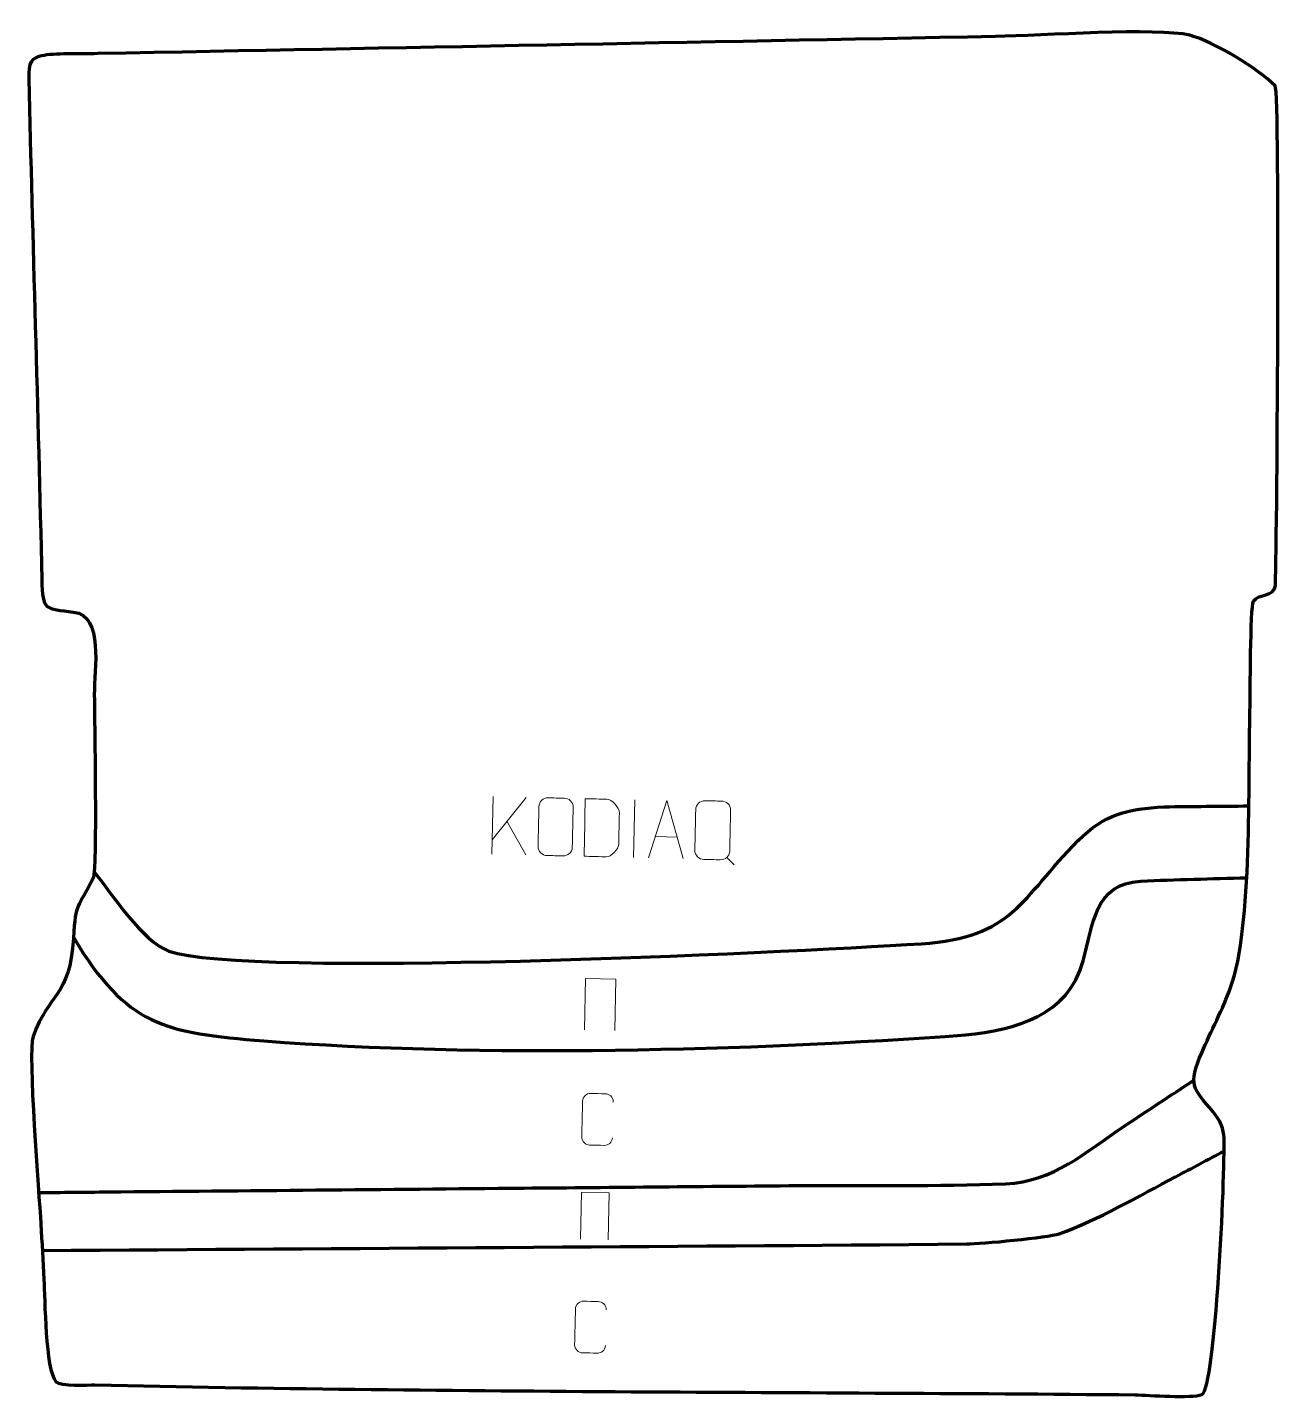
# Model space of a CAD drawing. Header units: millimetres. Extents: x -267 to 276, y -298 to 295.
import ezdxf

# ---------------------------------------------------------------- set-up
doc = ezdxf.new("R2010")
doc.units = ezdxf.units.MM
doc.header["$MEASUREMENT"] = 0
for name, color, linetype in [('layer 1', 7, 'Continuous'), ('layer 2', 7, 'Continuous'), ('layer 3', 7, 'Continuous')]:
    doc.layers.add(name, color=color, linetype=linetype)

msp = doc.modelspace()

# ---------------------------------------------------------------- linework, layer by layer
at = {"layer": 'layer 1', "color": 250, "lineweight": 9}
for points in [[(-65.1417, -37.8224), (-65.1417, -37.8224), (-65.7008, -62.7697), (-65.7008, -62.7697)], [(-50.7691, -38.1445), (-50.7691, -38.1445), (-65.5593, -56.4574), (-65.5593, -56.4574)], [(-3.8061, -39.1866), (-3.8061, -39.1866), (-4.3656, -64.1544), (-4.3656, -64.1544)], [(-51.0008, -63.0033), (-51.0008, -63.0033), (-59.1485, -48.5035), (-59.1485, -48.5035)], [(5.0917, -55.1043), (5.0917, -55.1043), (14.585, -55.3171), (14.585, -55.3171)], [(35.9922, -64.1192), (35.9922, -64.1192), (39.1298, -67.3972), (39.1298, -67.3972)]]:
    msp.add_open_spline(points, degree=3, dxfattribs=at)
for points, knots in [([(-41.3165, -38.3566), (-38.9914, -38.4087), (-36.6659, -38.4608), (-34.3404, -38.5129), (-34.3404, -38.5129), (-32.3935, -38.5209), (-30.436, -40.0568), (-30.4639, -42.4944), (-30.4639, -42.4944), (-30.593, -48.2398), (-30.7218, -53.9857), (-30.8502, -59.7319), (-30.8502, -59.7319), (-31.042, -62.0516), (-32.7519, -63.4933), (-34.8993, -63.456), (-34.8993, -63.456), (-37.2306, -63.4033), (-39.5619, -63.3511), (-41.8929, -63.2992), (-41.8929, -63.2992), (-43.8197, -63.3615), (-45.7491, -61.4333), (-45.6927, -59.4167), (-45.6927, -59.4167), (-45.5632, -53.6481), (-45.4339, -47.8798), (-45.3049, -42.112), (-45.3049, -42.112), (-45.2528, -39.9745), (-43.4681, -38.2949), (-41.3165, -38.3566)], [0, 0, 0, 0, 0.11111111, 0.11111111, 0.11111111, 0.11111111, 0.22222222, 0.22222222, 0.22222222, 0.22222222, 0.33333333, 0.33333333, 0.33333333, 0.33333333, 0.44444444, 0.44444444, 0.44444444, 0.44444444, 0.55555556, 0.55555556, 0.55555556, 0.55555556, 0.66666667, 0.66666667, 0.66666667, 0.66666667, 0.77777778, 0.77777778, 0.77777778, 0.77777778, 1, 1, 1, 1]), ([(-25.7517, -63.6367), (-23.4205, -63.6886), (-18.472, -63.8235), (-16.1411, -63.876), (-16.1411, -63.876), (-14.219, -64.0245), (-10.8219, -60.5582), (-10.7879, -58.5411), (-10.7879, -58.5411), (-10.659, -52.7725), (-10.6104, -50.6033), (-10.4807, -44.8355), (-10.4807, -44.8355), (-10.4371, -42.6978), (-13.7288, -38.963), (-15.8809, -38.9283), (-15.8809, -38.9283), (-18.2061, -38.8762), (-22.9292, -38.7703), (-25.2547, -38.7182), (-25.2547, -38.7182), (-25.383, -44.4637), (-25.6226, -57.8909), (-25.7517, -63.6367)], [0, 0, 0, 0, 0.14285714, 0.14285714, 0.14285714, 0.14285714, 0.28571429, 0.28571429, 0.28571429, 0.28571429, 0.42857143, 0.42857143, 0.42857143, 0.42857143, 0.57142857, 0.57142857, 0.57142857, 0.57142857, 0.71428571, 0.71428571, 0.71428571, 0.71428571, 1, 1, 1, 1]), ([(2.1626, -64.2904), (2.1626, -64.2904), (10.0908, -39.5083), (10.0908, -39.5083), (10.0908, -39.5083), (10.0908, -39.5083), (17.0997, -64.6251), (17.0997, -64.6251)], [0, 0, 0, 0, 0.33333333, 0.33333333, 0.33333333, 0.33333333, 1, 1, 1, 1]), ([(26.609, -39.6014), (28.9763, -39.6544), (31.3437, -39.7075), (33.7111, -39.7605), (33.7111, -39.7605), (35.6932, -39.7688), (37.6859, -41.3323), (37.6574, -43.8139), (37.6574, -43.8139), (37.5261, -49.663), (37.395, -55.5124), (37.2642, -61.3624), (37.2642, -61.3624), (37.069, -63.7239), (35.3282, -65.1916), (33.142, -65.1536), (33.142, -65.1536), (30.7686, -65.0999), (28.3954, -65.0467), (26.0225, -64.994), (26.0225, -64.994), (24.0607, -65.0573), (22.0964, -63.0943), (22.1539, -61.0414), (22.1539, -61.0414), (22.2858, -55.1688), (22.4174, -49.2965), (22.5487, -43.4246), (22.5487, -43.4246), (22.6017, -41.2486), (24.4187, -39.5386), (26.609, -39.6014)], [0, 0, 0, 0, 0.11111111, 0.11111111, 0.11111111, 0.11111111, 0.22222222, 0.22222222, 0.22222222, 0.22222222, 0.33333333, 0.33333333, 0.33333333, 0.33333333, 0.44444444, 0.44444444, 0.44444444, 0.44444444, 0.55555556, 0.55555556, 0.55555556, 0.55555556, 0.66666667, 0.66666667, 0.66666667, 0.66666667, 0.77777778, 0.77777778, 0.77777778, 0.77777778, 1, 1, 1, 1]), ([(-25.6431, -138.8096), (-25.6431, -138.8096), (-25.1424, -116.465), (-25.1424, -116.465), (-25.1424, -116.465), (-25.1424, -116.465), (-12.0274, -116.7589), (-12.0274, -116.7589), (-12.0274, -116.7589), (-12.0274, -116.7589), (-12.5281, -139.1035), (-12.5281, -139.1035)], [0, 0, 0, 0, 0.25, 0.25, 0.25, 0.25, 0.5, 0.5, 0.5, 0.5, 1, 1, 1, 1]), ([(-13.4764, -185.4162), (-13.6482, -187.4939), (-15.1797, -188.7851), (-17.1032, -188.7517), (-17.1032, -188.7517), (-19.1912, -188.7046), (-21.2793, -188.6578), (-23.3671, -188.6113), (-23.3671, -188.6113), (-25.093, -188.6671), (-26.8211, -186.94), (-26.7706, -185.1339), (-26.7706, -185.1339), (-26.6544, -179.967), (-26.5387, -174.8005), (-26.4233, -169.6345), (-26.4233, -169.6345), (-26.3766, -167.72), (-24.778, -166.2156), (-22.8508, -166.2708), (-22.8508, -166.2708), (-20.7684, -166.3175), (-18.6854, -166.3641), (-16.6025, -166.4108), (-16.6025, -166.4108), (-14.8587, -166.4182), (-13.1054, -167.7936), (-13.1304, -169.977)], [0, 0, 0, 0, 0.125, 0.125, 0.125, 0.125, 0.25, 0.25, 0.25, 0.25, 0.375, 0.375, 0.375, 0.375, 0.5, 0.5, 0.5, 0.5, 0.625, 0.625, 0.625, 0.625, 0.75, 0.75, 0.75, 0.75, 1, 1, 1, 1]), ([(-27.3543, -229.3478), (-27.3543, -229.3478), (-26.8981, -208.987), (-26.8981, -208.987), (-26.8981, -208.987), (-26.8981, -208.987), (-14.9475, -209.2549), (-14.9475, -209.2549), (-14.9475, -209.2549), (-14.9475, -209.2549), (-15.4037, -229.6156), (-15.4037, -229.6156)], [0, 0, 0, 0, 0.25, 0.25, 0.25, 0.25, 0.5, 0.5, 0.5, 0.5, 1, 1, 1, 1]), ([(-16.55, -275.3283), (-16.7217, -277.406), (-18.2533, -278.6972), (-20.1767, -278.6638), (-20.1767, -278.6638), (-22.2648, -278.6167), (-24.3528, -278.5699), (-26.4406, -278.5234), (-26.4406, -278.5234), (-28.1665, -278.5792), (-29.8946, -276.8521), (-29.8442, -275.046), (-29.8442, -275.046), (-29.728, -269.8791), (-29.6122, -264.7127), (-29.4968, -259.5466), (-29.4968, -259.5466), (-29.4501, -257.6321), (-27.8515, -256.1276), (-25.9244, -256.1829), (-25.9244, -256.1829), (-23.8419, -256.2296), (-21.7589, -256.2763), (-19.6761, -256.3229), (-19.6761, -256.3229), (-17.9323, -256.3302), (-16.179, -257.7056), (-16.204, -259.8891)], [0, 0, 0, 0, 0.125, 0.125, 0.125, 0.125, 0.25, 0.25, 0.25, 0.25, 0.375, 0.375, 0.375, 0.375, 0.5, 0.5, 0.5, 0.5, 0.625, 0.625, 0.625, 0.625, 0.75, 0.75, 0.75, 0.75, 1, 1, 1, 1])]:
    msp.add_open_spline(points, degree=3, knots=knots, dxfattribs=at)
at = {"layer": 'layer 2', "color": 142, "lineweight": 158}
for points, knots in [([(-237.7107, -70.3854), (-230.2583, -79.9189), (-216.4889, -100.7862), (-205.3771, -104.6683), (-205.3771, -104.6683), (-171.7942, -116.4014), (58.2267, -105.4442), (120.1569, -101.4695), (120.1569, -101.4695), (160.21, -98.8758), (162.8368, -82.2589), (188.0204, -56.8672), (188.0204, -56.8672), (199.221, -45.5744), (209.6353, -43.0309), (225.2574, -42.2191), (225.2574, -42.2191), (237.4302, -41.9481), (249.6762, -42.0805), (261.9081, -41.8157)], [0, 0, 0, 0, 0.16666667, 0.16666667, 0.16666667, 0.16666667, 0.33333333, 0.33333333, 0.33333333, 0.33333333, 0.5, 0.5, 0.5, 0.5, 0.66666667, 0.66666667, 0.66666667, 0.66666667, 1, 1, 1, 1]), ([(-246.7105, -98.6963), (-223.5728, -137.2817), (-207.3844, -140.052), (-164.2809, -143.5177), (-164.2809, -143.5177), (-70.365, -150.7399), (45.9403, -147.8099), (139.3135, -140.9677), (139.3135, -140.9677), (161.2134, -138.4149), (183.5723, -132.8815), (190.1455, -108.9483), (190.1455, -108.9483), (194.4119, -93.4143), (195.1061, -75.409), (215.1344, -74.3958), (215.1344, -74.3958), (230.3254, -73.6271), (245.7219, -73.4243), (260.9579, -72.9058)], [0, 0, 0, 0, 0.16666667, 0.16666667, 0.16666667, 0.16666667, 0.33333333, 0.33333333, 0.33333333, 0.33333333, 0.5, 0.5, 0.5, 0.5, 0.66666667, 0.66666667, 0.66666667, 0.66666667, 1, 1, 1, 1]), ([(-261.758, -209.154), (-251.765, -209.0619), (-241.7719, -208.9698), (-231.7789, -208.8776), (-231.7789, -208.8776), (-171.8208, -208.3248), (-111.8628, -207.7718), (-51.9047, -207.2189), (-51.9047, -207.2189), (-12.4324, -206.8549), (27.0401, -206.491), (66.5125, -206.1269), (66.5125, -206.1269), (96.3789, -205.8515), (126.899, -206.5443), (156.6037, -205.3433), (156.6037, -205.3433), (177.2718, -204.5076), (191.4267, -191.5324), (207.775, -180.5834), (207.775, -180.5834), (217.8422, -173.8409), (227.9947, -167.2231), (238.102, -160.5404)], [0, 0, 0, 0, 0.14285714, 0.14285714, 0.14285714, 0.14285714, 0.28571429, 0.28571429, 0.28571429, 0.28571429, 0.42857143, 0.42857143, 0.42857143, 0.42857143, 0.57142857, 0.57142857, 0.57142857, 0.57142857, 0.71428571, 0.71428571, 0.71428571, 0.71428571, 1, 1, 1, 1]), ([(-260.1601, -234.2426), (-126.8426, -233.3009), (6.4955, -232.5201), (139.8094, -231.4177), (139.8094, -231.4177), (145.6754, -231.3692), (175.1805, -228.6248), (179.733, -226.9995), (179.733, -226.9995), (196.9635, -220.848), (214.0007, -210.8623), (230.1796, -202.3021), (230.1796, -202.3021), (237.1762, -198.6002), (244.1712, -194.8949), (251.1634, -191.1848)], [0, 0, 0, 0, 0.2, 0.2, 0.2, 0.2, 0.4, 0.4, 0.4, 0.4, 0.6, 0.6, 0.6, 0.6, 1, 1, 1, 1])]:
    msp.add_open_spline(points, degree=3, knots=knots, dxfattribs=at)
at = {"layer": 'layer 3', "color": 242, "lineweight": 158}
msp.add_open_spline([(-260.8068, -222.6364), (-261.5906, -210.0548), (-266.625, -148.7026), (-264.128, -141.572), (-264.128, -141.572), (-257.4247, -122.43), (-248.2732, -124.9949), (-246.7322, -99.0595), (-246.7322, -99.0595), (-245.7576, -82.6568), (-244.7856, -86.6188), (-238.1005, -72.8404), (-238.1005, -72.8404), (-236.433, -69.2932), (-237.6419, -3.7673), (-237.6799, 6.3747), (-237.6799, 6.3747), (-237.6974, 17.394), (-233.5648, 40.3733), (-246.6892, 42.071), (-246.6892, 42.071), (-258.9327, 43.655), (-260.1213, 42.2857), (-260.4215, 56.1385), (-260.4215, 56.1385), (-261.9957, 128.7942), (-264.463, 203.6645), (-266.0316, 272.8043), (-266.0316, 272.8043), (-266.1975, 280.1163), (-265.1204, 281.7346), (-260.5126, 282.7297), (-260.5126, 282.7297), (-254.7825, 283.967), (-244.5837, 283.5403), (-236.1286, 283.7016), (-236.1286, 283.7016), (-106.6633, 286.173), (22.802, 288.6393), (152.2673, 291.1079), (152.2673, 291.1079), (172.1591, 291.4873), (222.2558, 295.0484), (236.3129, 291.6651), (236.3129, 291.6651), (246.8414, 288.7307), (265.7789, 277.4543), (273.2387, 269.7251), (273.2387, 269.7251), (275.6005, 267.2782), (273.9389, 59.6262), (273.3538, 53.4694), (273.3538, 53.4694), (272.8725, 48.4055), (266.1208, 50.3673), (263.8691, 46.6885), (263.8691, 46.6885), (262.4451, 44.3619), (262.52, 5.1125), (262.3552, -0.3581), (262.3552, -0.3581), (261.5518, -31.0389), (263.4987, -93.9927), (253.9757, -120.4606), (253.9757, -120.4606), (250.6998, -129.5655), (245.3897, -139.5718), (241.4804, -148.667), (241.4804, -148.667), (235.4524, -162.691), (237.7427, -164.0759), (246.3166, -174.1244), (246.3166, -174.1244), (249.7889, -178.1939), (250.9743, -181.5364), (251.1262, -185.805), (251.1262, -185.805), (251.6647, -200.9395), (247.4718, -294.2431), (241.5536, -296.5469), (241.5536, -296.5469), (237.0007, -298.3192), (218.8261, -296.8452), (212.7042, -296.6648), (212.7042, -296.6648), (62.6606, -295.3396), (-87.4184, -295.7346), (-237.4364, -292.4097), (-237.4364, -292.4097), (-240.4962, -292.3419), (-252.3499, -293.1098), (-254.2772, -291.002), (-254.2772, -291.002), (-258.9504, -285.8908), (-259.0589, -254.9187), (-259.4601, -246.8522), (-259.4601, -246.8522), (-259.8988, -238.7797), (-260.3642, -230.7087), (-260.8068, -222.6364)], degree=3, knots=[0, 0, 0, 0, 0.03846154, 0.03846154, 0.03846154, 0.03846154, 0.07692308, 0.07692308, 0.07692308, 0.07692308, 0.11538462, 0.11538462, 0.11538462, 0.11538462, 0.15384615, 0.15384615, 0.15384615, 0.15384615, 0.19230769, 0.19230769, 0.19230769, 0.19230769, 0.23076923, 0.23076923, 0.23076923, 0.23076923, 0.26923077, 0.26923077, 0.26923077, 0.26923077, 0.30769231, 0.30769231, 0.30769231, 0.30769231, 0.34615385, 0.34615385, 0.34615385, 0.34615385, 0.38461538, 0.38461538, 0.38461538, 0.38461538, 0.42307692, 0.42307692, 0.42307692, 0.42307692, 0.46153846, 0.46153846, 0.46153846, 0.46153846, 0.5, 0.5, 0.5, 0.5, 0.53846154, 0.53846154, 0.53846154, 0.53846154, 0.57692308, 0.57692308, 0.57692308, 0.57692308, 0.61538462, 0.61538462, 0.61538462, 0.61538462, 0.65384615, 0.65384615, 0.65384615, 0.65384615, 0.69230769, 0.69230769, 0.69230769, 0.69230769, 0.73076923, 0.73076923, 0.73076923, 0.73076923, 0.76923077, 0.76923077, 0.76923077, 0.76923077, 0.80769231, 0.80769231, 0.80769231, 0.80769231, 0.84615385, 0.84615385, 0.84615385, 0.84615385, 0.88461538, 0.88461538, 0.88461538, 0.88461538, 0.92307692, 0.92307692, 0.92307692, 0.92307692, 1, 1, 1, 1], dxfattribs=at)

doc.saveas('drawing.dxf')
